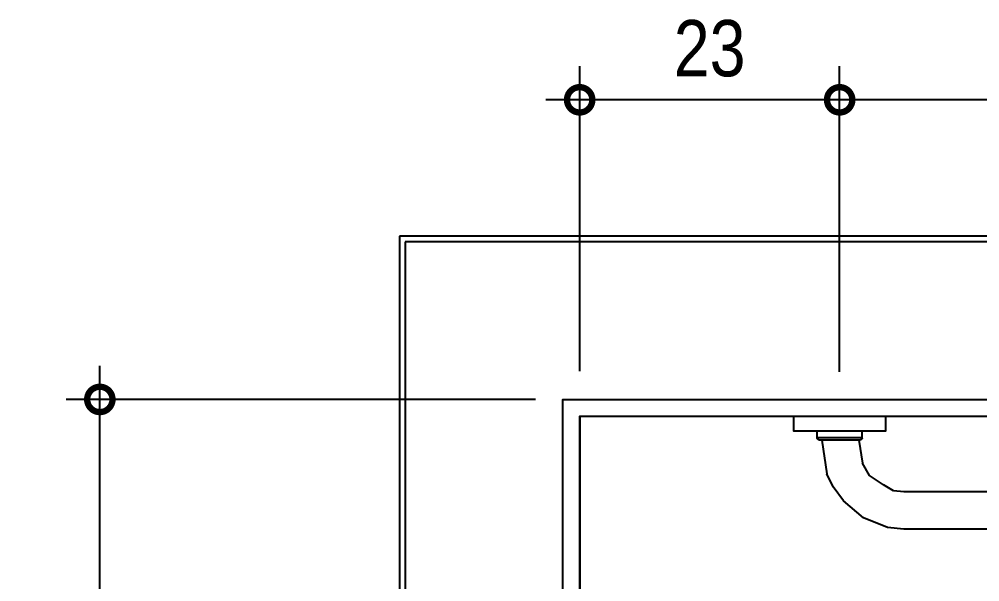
# Model space of a CAD drawing. Header units: metres. Extents: x 3 to 168, y -142 to 28.
# Drawn here: x 109.248 to 110.101, y -55.049 to -54.549 of the extents above; entities that cross this region are included whole.
import ezdxf

# ---------------------------------------------------------------- set-up
doc = ezdxf.new("R2010")
doc.units = ezdxf.units.M
for name, color, linetype in [('ARQ-ALV ACAB', 4, 'Continuous'), ('ARQ-ALV OSSO', 5, 'Continuous'), ('ARQ-DIM', 2, 'Continuous'), ('ARQ-HID', 2, 'Continuous')]:
    doc.layers.add(name, color=color, linetype=linetype)
doc.styles.add('Adesa', font='ARIALN.TTF')
doc.dimstyles.new('ADESA 1-0025', dxfattribs={"dimtxt": 0.05, "dimasz": 0.045, "dimexe": 0.03, "dimexo": 0.04, "dimgap": 0.02, "dimtad": 1, "dimtoh": 1, "dimdec": 0, "dimlfac": 100, "dimzin": 4, "dimtxsty": 'Adesa', "dimblk": 'DOTSMALL', "dimcen": 1, "dimdle": 0.03, "dimclrd": 1, "dimclre": 1, "dimclrt": 256, "dimazin": 1, "dimtm": 1e-09, "dimtfac": 1, "dimtdec": 0, "dimtix": 1, "dimtmove": 2, "dimatfit": 0, "dimldrblk": 'DOTSMALL', "dimfxl": 0.8, "dimtvp": 2, "dimtolj": 1, "dimtzin": 0, "dimarcsym": 0})

# ---------------------------------------------------------------- blocks, each defined once
blk = doc.blocks.new('VASO SANIT ACESSIVEL')
at = {"elevation": -0.0001}
blk.add_lwpolyline([(0, 0), (0, -1.2734)], dxfattribs=at)
at = {"color": 1, "elevation": -0.0001}
blk.add_lwpolyline([(0, -0.19033), (0, -0.27156), (-0.0132, -0.27156), (-0.0132, -0.19033)], close=True, dxfattribs=at)
at = {"color": 1}
for points in [[(-0.0211, -0.21307), (-0.02082, -0.21205)], [(-0.0211, -0.24882), (-0.0211, -0.21307)], [(-0.02082, -0.21205), (-0.0201, -0.21132)], [(-0.0201, -0.21132), (-0.01907, -0.21104)], [(-0.01907, -0.25085), (-0.01907, -0.21104)], [(-0.01907, -0.21104), (-0.0132, -0.21104)], [(-0.06258, -0.22508), (-0.051, -0.21962)], [(-0.0211, -0.21517), (-0.051, -0.21962)], [(-0.07496, -0.2345), (-0.06258, -0.22508)], [(-0.09876, -0.27361), (-0.09013, -0.25213), (-0.07496, -0.2345)], [(-0.0609, -0.27001), (-0.05252, -0.25744), (-0.04166, -0.2512)], [(-0.0211, -0.24802), (-0.04166, -0.2512)], [(-0.02082, -0.24984), (-0.0211, -0.24882)], [(-0.0201, -0.25057), (-0.02082, -0.24984)], [(-0.01907, -0.25085), (-0.0201, -0.25057)], [(-0.01907, -0.25085), (-0.0132, -0.25085)], [(-0.06614, -0.27886), (-0.0609, -0.27001)], [(-0.09876, -1.11991), (-0.1002, -1.10545), (-0.1002, -0.28806), (-0.09876, -0.27361)], [(-0.0672, -0.94519), (-0.0672, -0.28806), (-0.06615, -0.27889)]]:
    blk.add_lwpolyline(points, dxfattribs=at)
at = {"layer": 'ARQ-HID'}
blk.add_lwpolyline([(0, 0), (-1.07248, 0)], dxfattribs=at)
blk = doc.blocks.new('_DotSmall')
at = {"color": 0, "linetype": 'ByBlock', "const_width": 0.5}
blk.add_lwpolyline([(-0.0625, 0, 1), (0.0625, 0, 1)], format="xyb", close=True, dxfattribs=at)
blk = doc.blocks.new('*D431')
at = {"layer": 'ARQ-DIM', "color": 1, "lineweight": -2, "transparency": 16777216}
for p, q in [((109.97665, -54.86234), (109.97665, -54.59067)), ((110.90827, -54.86189), (110.90827, -54.59067)), ((110.93827, -54.62067), (109.94665, -54.62067))]:
    blk.add_line(p, q, dxfattribs=at)
at = {"layer": 'Defpoints', "color": 0, "transparency": 16777216}
for p in [(109.97665, -54.62067), (109.97665, -54.90234, -0.0002), (110.90827, -54.90189, -0.0001)]:
    blk.add_point(p, dxfattribs=at)
at = {"layer": 'ARQ-DIM', "color": 1, "lineweight": -2, "transparency": 16777216, "xscale": 0.045, "yscale": 0.045, "zscale": 0.045, "rotation": 180}
blk.add_blockref('_DotSmall', (109.97665, -54.62067), dxfattribs=at)
at = {"layer": 'ARQ-DIM', "color": 1, "lineweight": -2, "transparency": 16777216, "xscale": 0.045, "yscale": 0.045, "zscale": 0.045}
blk.add_blockref('_DotSmall', (110.90827, -54.62067), dxfattribs=at)
at = {"layer": 'ARQ-DIM', "transparency": 16777216, "insert": (110.44246, -54.57514), "char_height": 0.05, "attachment_point": 5, "style": 'Adesa'}
blk.add_mtext('\\A1;93', dxfattribs=at)
blk = doc.blocks.new('*D432')
at = {"layer": 'ARQ-DIM', "color": 1, "lineweight": -2, "transparency": 16777216}
for p, q in [((109.7457, -54.86189), (109.7457, -54.59067)), ((109.97665, -54.86234), (109.97665, -54.59067)), ((110.00665, -54.62067), (109.7157, -54.62067))]:
    blk.add_line(p, q, dxfattribs=at)
at = {"layer": 'Defpoints', "color": 0, "transparency": 16777216}
for p in [(109.7457, -54.62067), (109.7457, -54.90189, -0.0001), (109.97665, -54.90234, -0.0002)]:
    blk.add_point(p, dxfattribs=at)
at = {"layer": 'ARQ-DIM', "color": 1, "lineweight": -2, "transparency": 16777216, "xscale": 0.045, "yscale": 0.045, "zscale": 0.045, "rotation": 180}
blk.add_blockref('_DotSmall', (109.7457, -54.62067), dxfattribs=at)
at = {"layer": 'ARQ-DIM', "color": 1, "lineweight": -2, "transparency": 16777216, "xscale": 0.045, "yscale": 0.045, "zscale": 0.045}
blk.add_blockref('_DotSmall', (109.97665, -54.62067), dxfattribs=at)
at = {"layer": 'ARQ-DIM', "transparency": 16777216, "insert": (109.86118, -54.57514), "char_height": 0.05, "attachment_point": 5, "style": 'Adesa'}
blk.add_mtext('\\A1;23', dxfattribs=at)
blk = doc.blocks.new('*D458')
at = {"layer": 'ARQ-DIM', "color": 1, "lineweight": -2, "transparency": 16777216}
for p, q in [((109.31943, -55.43209), (109.31943, -54.85689)), ((109.70646, -54.88689), (109.28943, -54.88689)), ((109.7057, -55.40209), (109.28943, -55.40209))]:
    blk.add_line(p, q, dxfattribs=at)
at = {"layer": 'Defpoints', "color": 0, "transparency": 16777216}
for p in [(109.31943, -54.88689), (109.74646, -54.88689, 0), (109.7457, -55.40209, 0.0001)]:
    blk.add_point(p, dxfattribs=at)
at = {"layer": 'ARQ-DIM', "color": 1, "lineweight": -2, "transparency": 16777216, "xscale": 0.045, "yscale": 0.045, "zscale": 0.045}
for p, rotation in [((109.31943, -54.88689), 90), ((109.31943, -55.40209), 270)]:
    blk.add_blockref('_DotSmall', p, dxfattribs=dict(at, rotation=rotation))
at = {"layer": 'ARQ-DIM', "transparency": 16777216, "insert": (109.2739, -55.14449), "char_height": 0.05, "attachment_point": 5, "rotation": 90, "style": 'Adesa'}
blk.add_mtext('\\A1;52', dxfattribs=at)
blk = doc.blocks.new('AREAS MOLHADAS')
at = {"layer": 'ARQ-ALV ACAB'}
blk.add_lwpolyline([(111.83221, -54.74188), (109.58569, -54.74189)], dxfattribs=at)
at = {"layer": 'ARQ-ALV ACAB', "elevation": 0}
for points in [[(109.58569, -54.74189), (109.5857, -55.85262)], [(109.7457, -56.25189), (109.7457, -54.90189), (111.5857, -54.90189), (111.5857, -54.94189), (111.7457, -54.94189), (111.7457, -54.89189), (111.83221, -54.89189)]]:
    blk.add_lwpolyline(points, dxfattribs=at)
at = {"layer": 'ARQ-ALV OSSO'}
blk.add_lwpolyline([(111.83221, -54.74688), (109.5907, -54.74689)], dxfattribs=at)
at = {"layer": 'ARQ-ALV OSSO', "elevation": 0}
for points in [[(109.5907, -54.74689), (109.5907, -55.85762)], [(109.7307, -55.71246), (109.7307, -54.88689), (111.6007, -54.88689), (111.6007, -54.93689), (111.7407, -54.93689), (111.7407, -54.88689), (111.83221, -54.88689)]]:
    blk.add_lwpolyline(points, dxfattribs=at)
at = {"layer": 'ARQ-HID', "rotation": 90.00000000000001}
blk.add_blockref('VASO SANIT ACESSIVEL', (109.7457, -54.90189, 0.0001), dxfattribs=at)
at = {"layer": 'ARQ-DIM'}
for base, p1, p2, picture, middle in [((109.7457, -54.62067, 0.0001), (109.97665, -54.90234, -0.0001), (109.7457, -54.90189), '*D432', (109.86118, -54.57514, 0.0001)), ((109.97665, -54.62067, 0.0001), (110.90827, -54.90189), (109.97665, -54.90234, -0.0001), '*D431', (110.44246, -54.57514, 0.0001))]:
    dim = blk.add_linear_dim(base=base, p1=p1, p2=p2, dimstyle='ADESA 1-0025', dxfattribs=at)
    dim.commit()
    dim.dimension.update_dxf_attribs({"geometry": picture, "text_midpoint": middle})
dim = blk.add_linear_dim(base=(109.31943, -54.88689, 0), p1=(109.7457, -55.40209, 0.0001), p2=(109.74646, -54.88689), angle=270, dimstyle='ADESA 1-0025', dxfattribs=at)
dim.commit()
dim.dimension.update_dxf_attribs({"geometry": '*D458', "text_midpoint": (109.2739, -55.14449, 0)})

msp = doc.modelspace()

# ---------------------------------------------------------------- block references
msp.add_blockref('AREAS MOLHADAS', (0, 0))

doc.saveas('drawing.dxf')
